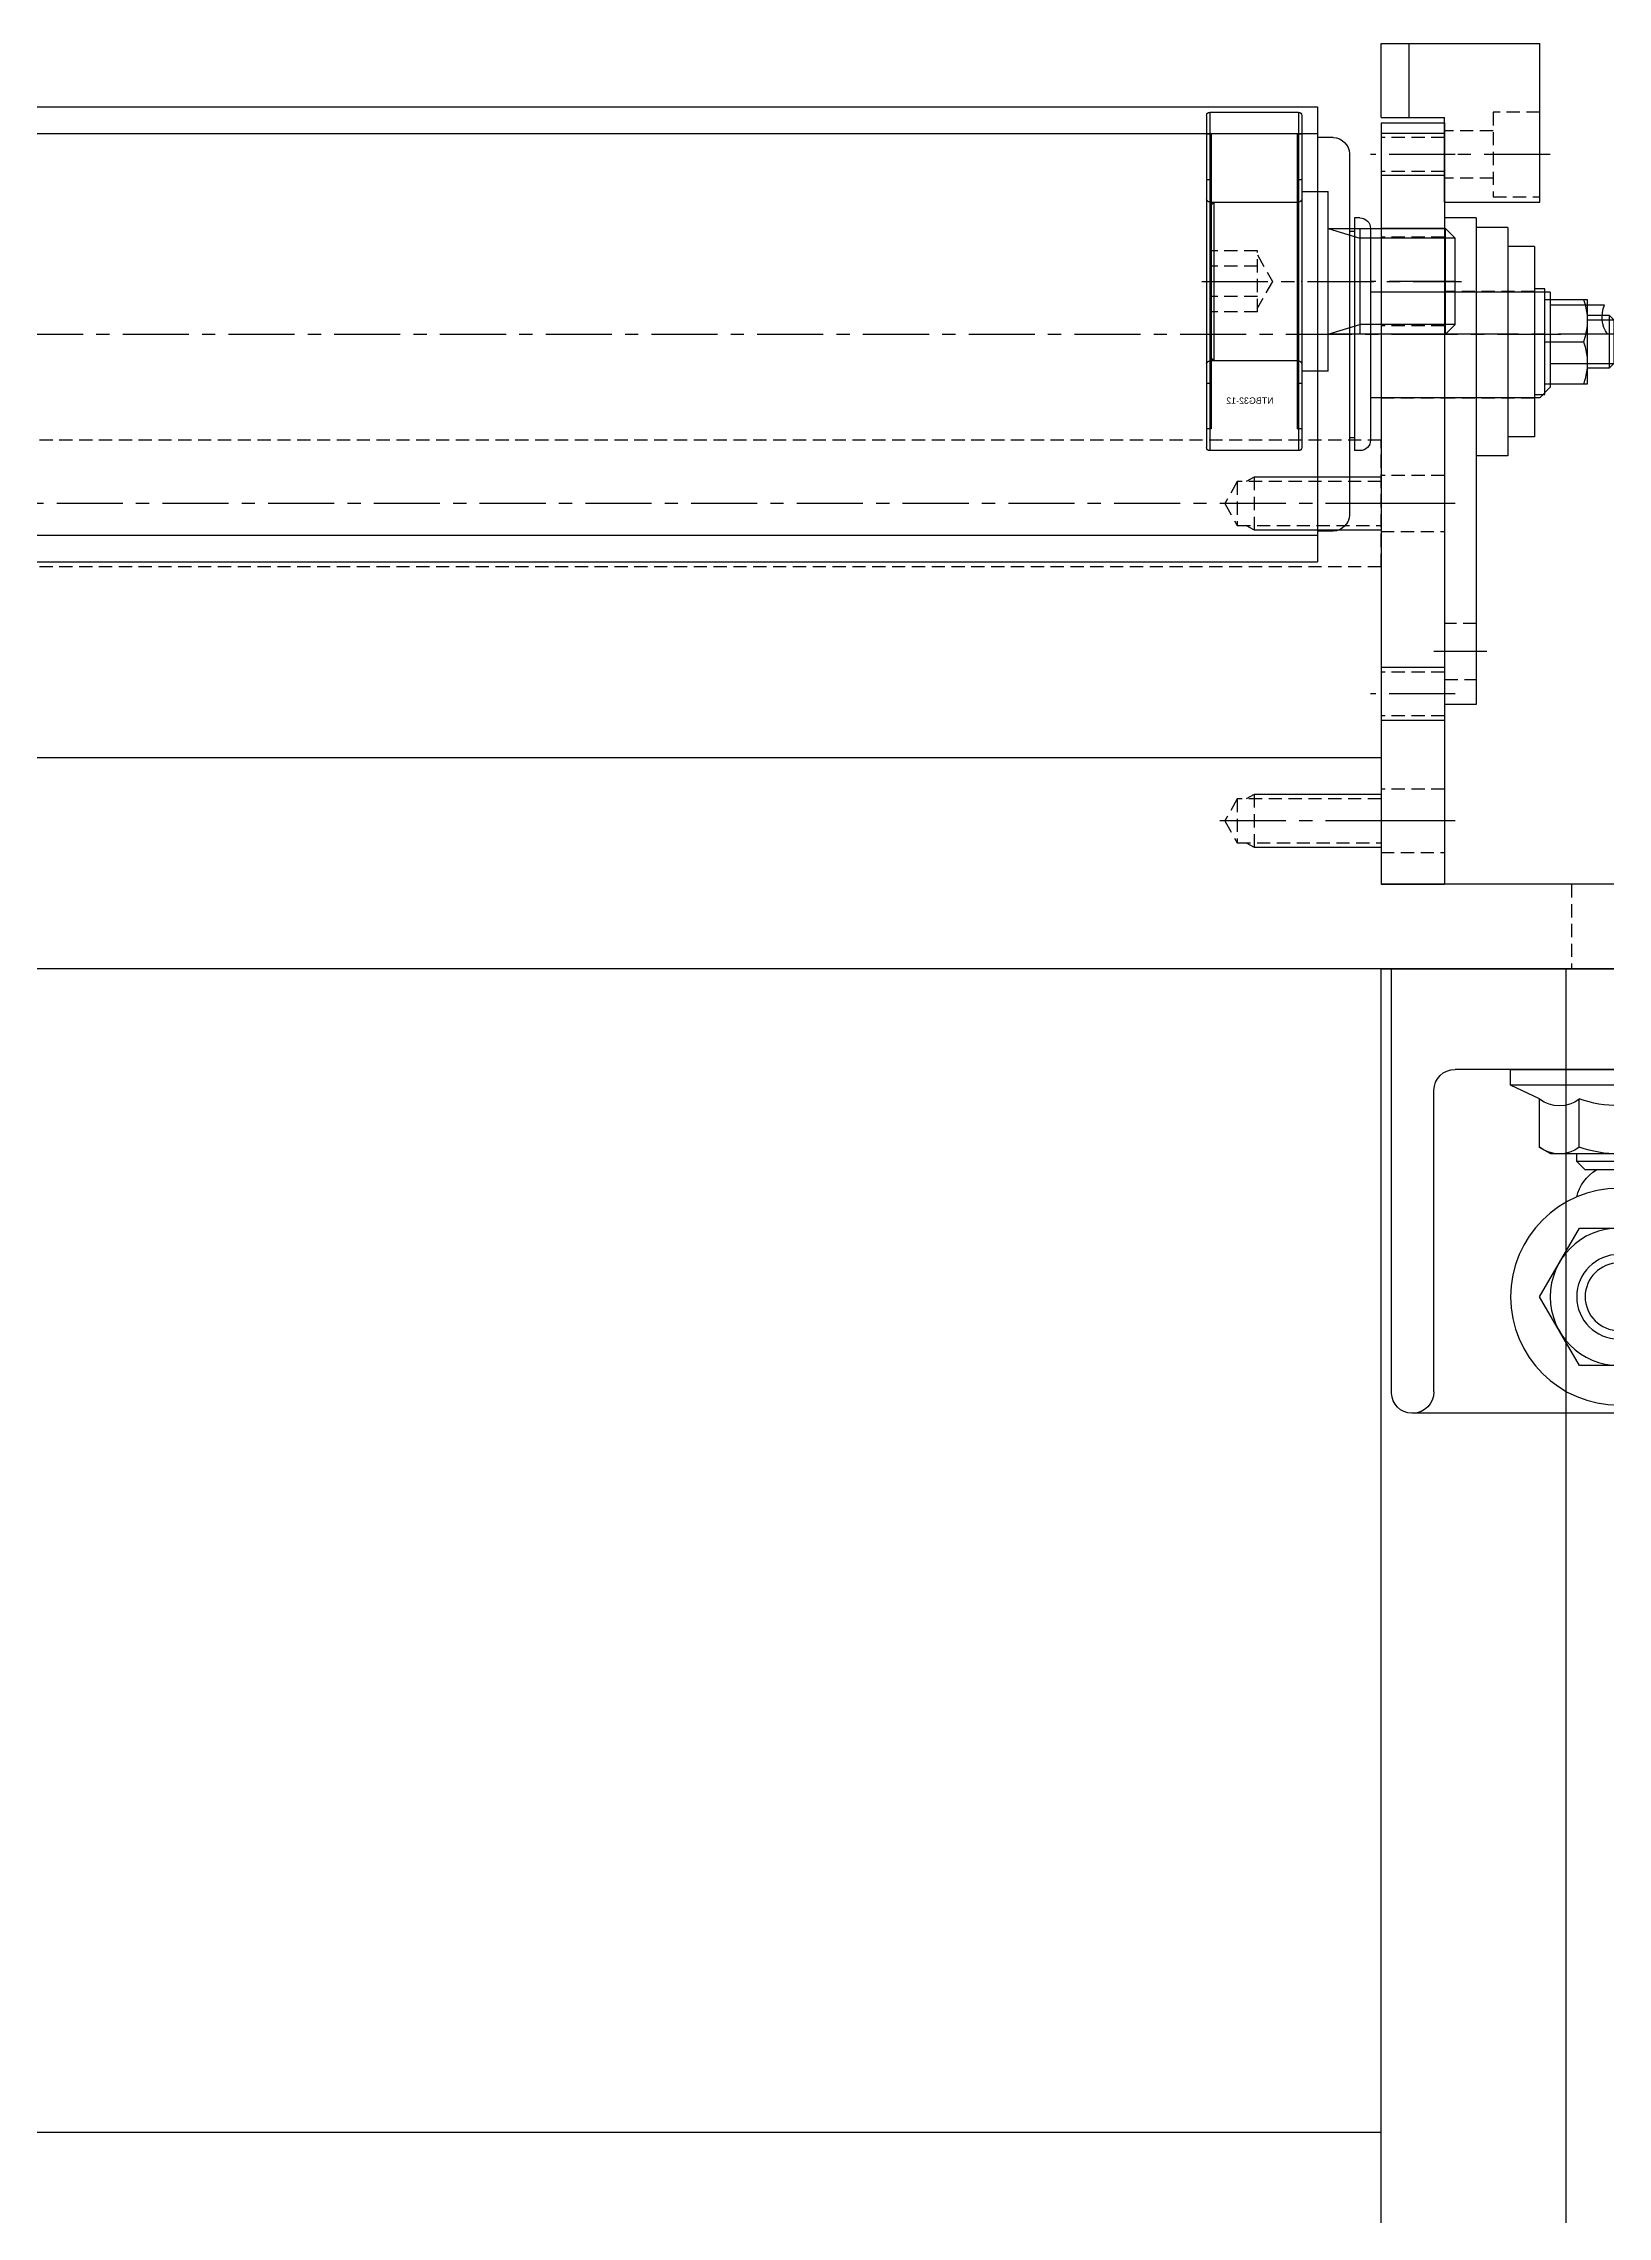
# Model space of a CAD drawing. Header units: inches. Extents: x 0 to 77285, y -118 to 40065.
# Drawn here: x 26679.7 to 26827.7, y 5613.8 to 5819.3 of the extents above; entities that cross this region are included whole.
import ezdxf

# ---------------------------------------------------------------- set-up
doc = ezdxf.new("R2010")
doc.units = ezdxf.units.IN
doc.header["$LTSCALE"] = 5
doc.header["$MEASUREMENT"] = 0
doc.linetypes.add('CENTER', pattern=[2, 1.25, -0.25, 0.25, -0.25])
doc.linetypes.add('HIDDEN', pattern=[0.375, 0.25, -0.125])
for name, color, linetype in [('11', 1, 'CENTER'), ('22', 2, 'HIDDEN'), ('44', 4, 'Continuous'), ('55', 5, 'Continuous'), ('A', 8, 'Continuous'), ('BOM-T', 4, 'Continuous'), ('G', 231, 'Continuous'), ('T', 3, 'Continuous')]:
    doc.layers.add(name, color=color, linetype=linetype)
doc.styles.get("Standard").update_dxf_attribs({"font": 'arial.ttf'})

# ---------------------------------------------------------------- blocks, each defined once
blk = doc.blocks.new('A$Cd39330c3E')
for p, q in [((-3, 11), (0, 11)), ((-3, 11), (-3, -35)), ((0, 11), (0, -35)), ((-8.5, 8.3), (-8.5, -9.7)), ((-8.5, 8.3), (-6, 8.3)), ((-6, 10.1), (-6, -11.5)), ((-6, 10.1), (-3, 10.1)), ((-9.5, -5.7), (-9.5, 4.3)), ((-9.5, 4.3), (-8.5, 4.3)), ((-8.5, 4.3), (-8.5, -5.7)), ((-9.5, 3.3), (-13.5, 3.3)), ((-13.5, 3.3), (-13.5, -4.7)), ((-9.5, -4.7), (-9.5, 3.3)), ((-15.57, 1.8), (-16, 1.37)), ((-16, 1.37), (-16, -2.77)), ((-13.5, 1.8), (-15.57, 1.8)), ((-15.57, 1.8), (-15.57, -3.2)), ((-9.5, -0.7), (-13.14, -0.7)), ((-16, -2.77), (-15.57, -3.2)), ((-15.57, -3.2), (-13.5, -3.2)), ((-13.5, -4.7), (-9.5, -4.7)), ((-8.5, -5.7), (-9.5, -5.7)), ((-8.5, -9.7), (-6, -9.7)), ((-6, -11.5), (-3, -11.5)), ((-3, -35), (0, -35))]:
    blk.add_line(p, q)
for centre in [(-7.72, 1.3), (-7.72, -2.7)]:
    blk.add_arc(centre, 5.78, 159.7438, 200.2562)
at = {"layer": '11'}
for p, q in [((-17, 0), (1, 0)), ((-4, -30), (1, -30))]:
    blk.add_line(p, q, dxfattribs=at)
at = {"layer": '22'}
for p, q in [((-8.5, 4.05), (0, 4.05)), ((-8.5, -6.05), (0, -6.05)), ((-3, -27.35), (0, -27.35)), ((0, -32.65), (-3, -32.65))]:
    blk.add_line(p, q, dxfattribs=at)
at = {"layer": 'T'}
for p, q in [((-13.5, 1.37), (-16, 1.37)), ((-13.5, -2.77), (-16, -2.77))]:
    blk.add_line(p, q, dxfattribs=at)
blk = doc.blocks.new('A$C00f3e74d')
for p, q in [((6, 10.5), (-9, 10.5)), ((-9, -4.5, 0), (-9, 10.5, 0)), ((3.36, 10.5), (3.36, 3.5)), ((6, 3.5, 0), (6, 10.5, 0)), ((6, 3.5), (0, 3.5)), ((0, -4.5), (0, 3.5)), ((0, -4.5), (-9, -4.5))]:
    blk.add_line(p, q)
at = {"layer": '11'}
blk.add_line((-10, 0), (2, 0), dxfattribs=at)
at = {"layer": '22'}
for p, q in [((-9, 4), (-4.6, 4)), ((-4.6, 4), (-4.6, -4)), ((-4.6, 2.25), (0, 2.25)), ((-4.6, -4), (-9, -4)), ((-4.6, -2.25), (0, -2.25))]:
    blk.add_line(p, q, dxfattribs=at)
blk = doc.blocks.new('A$C983f10cb')
for p, q in [((-10, -6), (-10, 6)), ((-10, 6), (292, 6, 0)), ((-10, -6), (292, -6, 0))]:
    blk.add_line(p, q)
at = {"layer": '11'}
blk.add_line((-11, 0), (293, 0, 0), dxfattribs=at)
at = {"layer": '22'}
for p, q in [((-10, 2.07), (3.6, 2.07)), ((2, 2.5), (2, -2.5)), ((3.6, 2.07), (4.79, 0)), ((3.6, 2.07), (3.6, -2.07)), ((4.79, 0), (3.6, -2.07)), ((3.6, -2.07), (-10, -2.07))]:
    blk.add_line(p, q, dxfattribs=at)
at = {"layer": 'T'}
for p, q in [((-10, 2.5), (2, 2.5)), ((2, 2.5), (2.75, 2.07)), ((2, -2.5), (-10, -2.5)), ((2.75, -2.07), (2, -2.5))]:
    blk.add_line(p, q, dxfattribs=at)
blk = doc.blocks.new('A$C76fe3149')
for p, q in [((-5, 21.5), (-5, -21.5)), ((285, 21.5), (-5, 21.5)), ((-6.46, 18.6), (-5, 18.6)), ((285, 19), (-5, 19)), ((-8, 17.06), (-8, -17.06)), ((-9, 11), (-8.5, 11)), ((-8.5, 11), (-8.5, -11)), ((-10, 10), (-10, -10)), ((-8, 9.75), (-8.5, 9.75)), ((-32.13, 2.75), (-27, 2.75)), ((-27, 4), (-10, 4)), ((-27, 4), (-27, -5)), ((-27, -2.75), (-32.71, -2.75)), ((-27, -5), (-26, -6)), ((-26, -6), (-10, -6)), ((-8, -9.75), (-8.5, -9.75)), ((-9, -11), (-8.5, -11)), ((-6.46, -18.6), (-5, -18.6)), ((285, -19), (-5, -19)), ((285, -21.5), (-5, -21.5))]:
    blk.add_line(p, q)
for centre, radius, start, end in [((-6.46, 17.06), 1.54, 90, 180), ((-9, 10), 1, 90, 180), ((-34.75, 1.64), 2.85, 324.9444, 23.0267), ((-9, -10), 1, 180, 270), ((-6.46, -17.06), 1.54, 180, 270)]:
    blk.add_arc(centre, radius, start, end)
at = {"layer": '11'}
blk.add_line((308, 0), (-28, 0), dxfattribs=at)
blk = doc.blocks.new('A$C64dee120')
for p, q in [((151, 20), (-151, 20)), ((-151, 20), (-151, 8)), ((-215, 8), (-151, 8)), ((-215, 0), (215, 0))]:
    blk.add_line(p, q)
at = {"layer": '11'}
blk.add_line((-152, 14), (-135.21, 14), dxfattribs=at)
at = {"layer": '22'}
for p, q in [((-139, 16.5), (-139, 11.5)), ((-151, 16.07), (-137.4, 16.07)), ((-137.4, 16.07), (-136.21, 14)), ((-137.4, 16.07), (-137.4, 11.93)), ((-136.21, 14), (-137.4, 11.93)), ((-137.4, 11.93), (-151, 11.93)), ((-169, 8), (-169, 0))]:
    blk.add_line(p, q, dxfattribs=at)
at = {"layer": 'T'}
for p, q in [((-151, 16.5), (-139, 16.5)), ((-139, 16.5), (-138.25, 16.07)), ((-139, 11.5), (-151, 11.5)), ((-138.25, 11.93), (-139, 11.5))]:
    blk.add_line(p, q, dxfattribs=at)
blk = doc.blocks.new('A$C3c9612c8')
for p, q in [((-6, 66, 0), (-6, -6)), ((0, 66), (-6, 66)), ((0, 66, 0), (0, -6)), ((0, -6, 0), (-6, -6, 0))]:
    blk.add_line(p, q)
at = {"layer": '11'}
for p, q in [((-7, 63), (1, 63)), ((-7, 51), (1, 51)), ((-7, 46), (1, 46)), ((-7, 30, 0), (1, 30, 0)), ((-7, 12, 0), (1, 12, 0)), ((-7, 0, 0), (1, 0, 0))]:
    blk.add_line(p, q, dxfattribs=at)
at = {"layer": '22'}
for p, q in [((-6, 64.62), (0, 64.62)), ((-6, 61.38), (0, 61.38)), ((-6, 55.19), (0, 55.19)), ((-6, 46.81), (0, 46.81)), ((0, 40), (-6, 40)), ((-6, 32.65, 0), (0, 32.65, 0)), ((0, 27.35, 0), (-6, 27.35, 0)), ((-6, 14.07, 0), (0, 14.07, 0)), ((-6, 9.93, 0), (0, 9.93, 0)), ((-6, 3, 0), (0, 3, 0)), ((0, -3, 0), (-6, -3, 0))]:
    blk.add_line(p, q, dxfattribs=at)
at = {"layer": 'T'}
for p, q in [((-6, 65), (0, 65)), ((-6, 61), (0, 61)), ((-6, 56), (0, 56)), ((-6, 46), (0, 46)), ((-6, 14.5, 0), (0, 14.5, 0)), ((-6, 9.5, 0), (0, 9.5, 0))]:
    blk.add_line(p, q, dxfattribs=at)
blk = doc.blocks.new('A$Cf6608077')
for p, q in [((2.5, 15.7), (2.5, -15.7)), ((2.8, 16), (2.8, -16)), ((11.2, 16), (2.8, 16)), ((11.2, 16), (11.2, -16)), ((11.5, 15.7), (11.5, -15.7)), ((2.93, 13.95), (2.5, 13.95)), ((2.93, 13.95), (2.93, -13.95)), ((11.07, 13.95), (11.07, -13.95)), ((11.5, 13.95), (11.07, 13.95)), ((0, -8.5), (0, 8.5)), ((2.5, 8.5), (0, 8.5)), ((2.93, 9.65), (2.5, 9.65)), ((11.5, 9.65), (11.07, 9.65)), ((11.2, 7.5), (2.8, 7.5)), ((10.8, 7.5), (2.8, 7.5)), ((11.2, 7.1), (10.8, 7.5)), ((10.8, -7.5), (10.8, 7.5)), ((-11.08, 5), (-12, 4.08)), ((-11.08, -5), (-11.08, 5)), ((0, 5), (-11.08, 5)), ((-12, -4.08), (-12, 4.08)), ((-12, -4.08), (-11.08, -5)), ((-11.08, -5), (0, -5)), ((2.8, -7.5), (11.2, -7.5)), ((2.8, -7.5), (10.8, -7.5)), ((10.8, -7.5), (11.2, -7.1)), ((0, -8.5), (2.5, -8.5)), ((2.5, -9.65), (2.93, -9.65)), ((11.07, -9.65), (11.5, -9.65)), ((2.5, -13.95), (2.93, -13.95)), ((11.07, -13.95), (11.5, -13.95)), ((2.8, -16), (11.2, -16))]:
    blk.add_line(p, q)
for centre, start, end in [((2.8, 15.7), 90, 180), ((11.2, 15.7), 0, 90), ((2.8, 7.8), 180, 270), ((2.8, 7.8), 180, 270), ((11.2, 7.8), 270, 0), ((2.8, -7.8), 90, 180), ((2.8, -7.8), 90, 180), ((11.2, -7.8), 0, 90), ((2.8, -15.7), 180, 270), ((11.2, -15.7), 270, 0)]:
    blk.add_arc(centre, 0.3, start, end)
blk.add_point((2.5, 0))
at = {"layer": '11'}
blk.add_line((11.95, 0), (-12.6, 0), dxfattribs=at)
at = {"layer": '22'}
for p, q in [((6.7, 2.5), (5.26, 0)), ((6.7, 2.89), (11.2, 2.89)), ((6.7, -2.89), (6.7, 2.89)), ((5.26, 0), (6.7, -2.5)), ((6.7, 1.44), (11.2, 1.44)), ((6.7, -1.44), (11.2, -1.44)), ((6.7, -2.89), (11.2, -2.89))]:
    blk.add_line(p, q, dxfattribs=at)
at = {"layer": 'T'}
for p, q in [((0, 5), (-3, 4.08)), ((-3, 5), (-3, -5)), ((-12, 4.08), (-3, 4.08)), ((-12, -4.08), (-3, -4.08)), ((0, -5), (-3, -4.08))]:
    blk.add_line(p, q, dxfattribs=at)
at = {"layer": 'BOM-T', "color": 4}
blk.add_text('NTBG32-12', height=0.6, dxfattribs=at).set_placement((5.17, -11.57, 0))
blk = doc.blocks.new('A$C571f20eb')
for name, p in [('A$C3c9612c8', (12.5, 14)), ('A$C64dee120', (163.5, 0))]:
    blk.add_blockref(name, p)
at = {"layer": '22'}
blk.add_blockref('A$C983f10cb', (22.5, 44, 0), dxfattribs=at)
at = {"layer": '44'}
for name, p in [('A$Cf6608077', (17.5, 65, 0)), ('A$Cd39330c3E', (6.5, 60, 0))]:
    blk.add_blockref(name, p, dxfattribs=at)
at = {"layer": '55'}
blk.add_blockref('A$C76fe3149', (23.5, 60, 0), dxfattribs=at)
at = {"layer": 'G'}
blk.add_blockref('A$C00f3e74d', (6.5, 77, 0), dxfattribs=at)
blk = doc.blocks.new('A$C632A6005')
for p, q in [((-21.5, 0), (-21.5, -40)), ((21.5, 0), (-21.5, 0)), ((21.5, -40.1), (21.5, 0)), ((-15.5, -9.5), (15.5, -9.5)), ((10.25, -9.5), (-10.25, -9.5)), ((-10.25, -9.5), (-10.25, -11)), ((10.25, -11), (10.25, -9.5)), ((-17.5, -40), (-17.5, -11.5)), ((-10.25, -11), (10.25, -11)), ((-10.25, -11), (-7.51, -12.3)), ((-7.51, -12.3), (-7.51, -16.89)), ((-3.75, -16.86), (-3.75, -12.3)), ((3.76, -16.86), (3.76, -12.3)), ((7.51, -12.3), (10.25, -11)), ((7.51, -16.89), (7.51, -12.3)), ((17.5, -40), (17.5, -11.5)), ((-7.51, -16.89), (-6.44, -17.5)), ((-6.44, -17.5), (6.45, -17.5)), ((-4, -18.2), (-4, -17.5)), ((-4, -18.2), (4, -18.2)), ((-3.2, -19), (-4, -18.2)), ((3.2, -19), (4, -18.2)), ((4, -18.2), (4, -17.5)), ((6.45, -17.5), (7.51, -16.89)), ((-3.2, -19), (3.2, -19)), ((-3.75, -24.5), (-7.5, -31)), ((3.75, -24.5), (-3.75, -24.5)), ((7.51, -31), (3.75, -24.5)), ((-7.5, -31), (-3.75, -37.5)), ((3.75, -37.5), (7.51, -31)), ((-3.75, -37.5), (3.75, -37.5)), ((-19.5, -42), (19.6, -42))]:
    blk.add_line(p, q)
for radius in [10.25, 6.5, 4, 3.2]:
    blk.add_circle((0, -31), radius)
for centre, radius, start, end in [((-15.5, -11.5), 2, 90, 180), ((15.5, -11.5), 2, 0, 90), ((-5.63, -9.89), 3.06, 232.1211, 307.8789), ((0, -1.68), 11.26, 250.5288, 289.4712), ((5.63, -9.89), 3.06, 232.1211, 307.8789), ((-5.63, -14.44), 3.06, 232.1211, 307.8789), ((0, -6.24), 11.26, 250.5288, 289.4712), ((5.63, -14.44), 3.06, 232.1211, 307.8789), ((0, -22.5), 4.1, 121.3886, 166.7272), ((0, -22.5), 4.1, 13.2728, 58.6114), ((-19.5, -40), 2, 180, 270), ((-19.5, -40), 2, 270, 0), ((19.5, -40), 2, 180, 270), ((19.6, -40.1), 1.9, 270, 0)]:
    blk.add_arc(centre, radius, start, end)
blk = doc.blocks.new('A$C4ffddd3a')
for p, q in [((337, -675), (337, 38.5, 0)), ((337, 38.5, 0), (382, 38.5, 0)), ((35, -71.5, 0), (337, -71.5, 0))]:
    blk.add_line(p, q)
at = {"layer": 'A'}
blk.add_line((354.5, -675), (354.5, 38.5, 0), dxfattribs=at)
at = {"layer": '44', "xscale": -1}
blk.add_blockref('A$C632A6005', (359.5, 38.5, 0), dxfattribs=at)
blk = doc.blocks.new('A$Cba19a6fb')
blk.add_blockref('A$C4ffddd3a', (-186, 71.5, 0))
blk = doc.blocks.new('A$C4e1bf573')
at = {"xscale": -1}
blk.add_blockref('A$C571f20eb', (163.5, -81.5, 0), dxfattribs=at)
blk.add_blockref('A$Cba19a6fb', (0, -191.5, 0))

msp = doc.modelspace()

# ---------------------------------------------------------------- block references
msp.add_blockref('A$C4e1bf573', (26655.24648877, 5813.27264703, 0.00000001))

doc.saveas('drawing.dxf')
